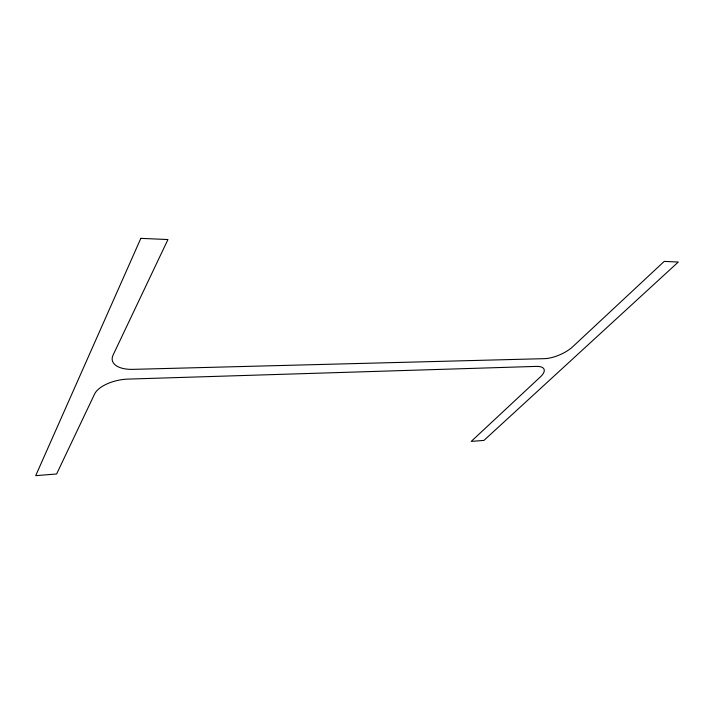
<?xml version="1.0" encoding="UTF-8"?>
<svg xmlns="http://www.w3.org/2000/svg" width="714" height="714" viewBox="0 0 714 714"><rect width="100%" height="100%" fill="white"/><g stroke="black" fill="none" stroke-linecap="round" stroke-linejoin="round"><path stroke-width="1.07" d="M140.837 238.351L35.7 475.649L56.611 473.998L94.614 393.976A27.248 12.665 -12.2 0 1 127.895 379.107L536.268 366.398A21.063 7.952 -22.7 0 1 540.4 376.885L471.222 441.404L483.949 440.404L678.3 262.029L664.207 261.413L572.771 346.692A22.08 8.577 -23.8 0 1 544.407 358.66L132.875 369.361A28.542 14.137 -12.5 0 1 113.098 355.045L167.942 239.547L140.837 238.351"/></g></svg>
